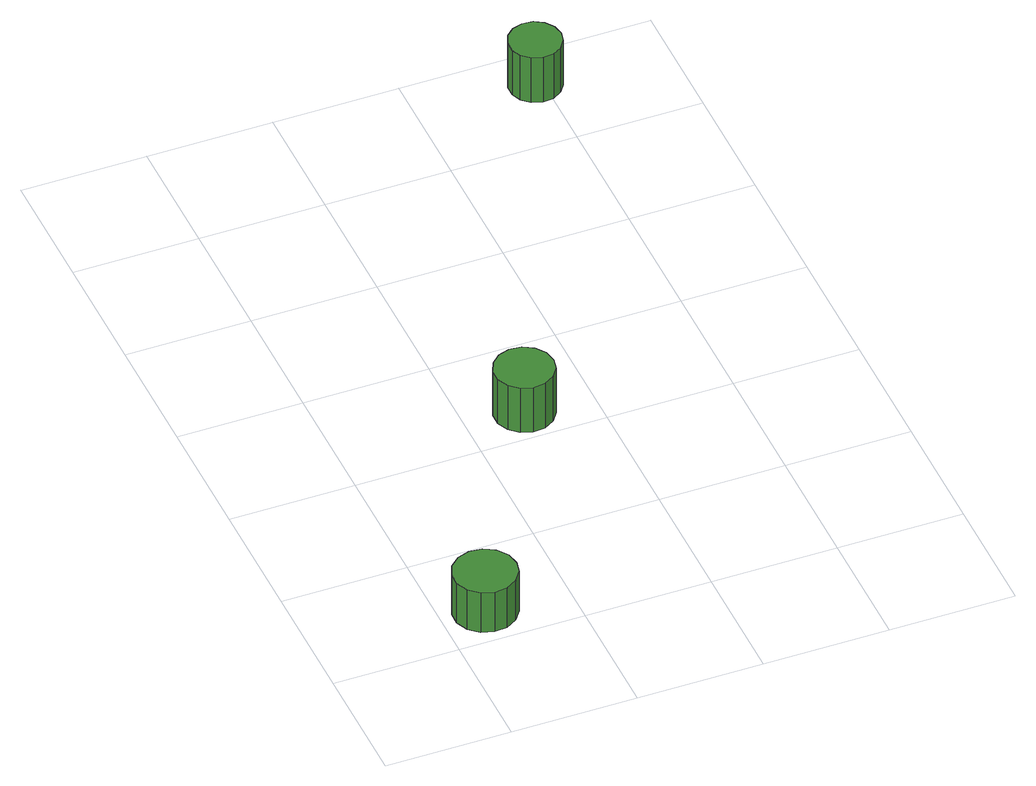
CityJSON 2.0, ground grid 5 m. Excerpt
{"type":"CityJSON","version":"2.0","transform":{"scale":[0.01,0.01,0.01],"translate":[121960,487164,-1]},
"CityObjects":{
"tree1":{"type":"SolitaryVegetationObject","attributes":{"function":"something"},"geometry":[{"type":"MultiSurface","lod":"1","boundaries":[[[0,1,2,3,4,5,6,7,8,9,10,11,12,13,14]],[[15,16,17,18,19,20,21,22,23,24,25,26,27,28,29]],[[0,29,28,1]],[[1,28,27,2]],[[2,27,26,3]],[[3,26,25,4]],[[4,25,24,5]],[[5,24,23,6]],[[6,23,22,7]],[[7,22,21,8]],[[8,21,20,9]],[[9,20,19,10]],[[10,19,18,11]],[[11,18,17,12]],[[12,17,16,13]],[[13,16,15,14]],[[14,15,29,0]]]}]},
"tree2":{"type":"SolitaryVegetationObject","attributes":{"function":"something"},"geometry":[{"type":"MultiSurface","lod":"1","boundaries":[[[30,31,32,33,34,35,36,37,38,39,40,41,42,43,44]],[[45,46,47,48,49,50,51,52,53,54,55,56,57,58,59]],[[30,59,58,31]],[[31,58,57,32]],[[32,57,56,33]],[[33,56,55,34]],[[34,55,54,35]],[[35,54,53,36]],[[36,53,52,37]],[[37,52,51,38]],[[38,51,50,39]],[[39,50,49,40]],[[40,49,48,41]],[[41,48,47,42]],[[42,47,46,43]],[[43,46,45,44]],[[44,45,59,30]]]}]},
"tree3":{"type":"SolitaryVegetationObject","attributes":{"function":"something"},"geometry":[{"type":"MultiSurface","lod":"1","boundaries":[[[60,61,62,63,64,65,66,67,68,69,70,71,72,73,74]],[[75,76,77,78,79,80,81,82,83,84,85,86,87,88,89]],[[60,89,88,61]],[[61,88,87,62]],[[62,87,86,63]],[[63,86,85,64]],[[64,85,84,65]],[[65,84,83,66]],[[66,83,82,67]],[[67,82,81,68]],[[68,81,80,69]],[[69,80,79,70]],[[70,79,78,71]],[[71,78,77,72]],[[72,77,76,73]],[[73,76,75,74]],[[74,75,89,60]]]}]}
},
"vertices":[
[297,168,254],[287,219,254],[256,261,254],[211,287,254],[159,292,254],[110,276,254],[71,241,254],[50,194,254],[50,142,254],[71,94,254],[110,60,254],[159,44,254],[211,49,254],[256,75,254],[287,117,254],[287,117,63],[256,75,63],[211,49,63],[159,44,63],[110,60,63],[71,94,63],[50,142,63],[50,194,63],[71,241,63],[110,276,63],[159,292,63],[211,287,63],[256,261,63],[287,219,63],[297,168,63],
[848,1143,278],[838,1191,278],[809,1230,278],[767,1255,278],[718,1260,278],[672,1245,278],[636,1212,278],[616,1168,278],[616,1119,278],[636,1074,278],[672,1041,278],[718,1026,278],[767,1031,278],[809,1056,278],[838,1095,278],[838,1095,64],[809,1056,64],[767,1031,64],[718,1026,64],[672,1041,64],[636,1074,64],[616,1119,64],[616,1168,64],[636,1212,64],[672,1245,64],[718,1260,64],[767,1255,64],[809,1230,64],[838,1191,64],[848,1143,64],
[1574,2829,279],[1565,2871,279],[1540,2906,279],[1503,2928,279],[1460,2932,279],[1419,2919,279],[1387,2890,279],[1370,2851,279],[1370,2808,279],[1387,2769,279],[1419,2740,279],[1460,2727,279],[1503,2731,279],[1540,2753,279],[1565,2787,279],[1565,2787,64],[1540,2753,64],[1503,2731,64],[1460,2727,64],[1419,2740,64],[1387,2769,64],[1370,2808,64],[1370,2851,64],[1387,2890,64],[1419,2919,64],[1460,2932,64],[1503,2928,64],[1540,2906,64],[1565,2871,64],[1574,2829,64]
]}
